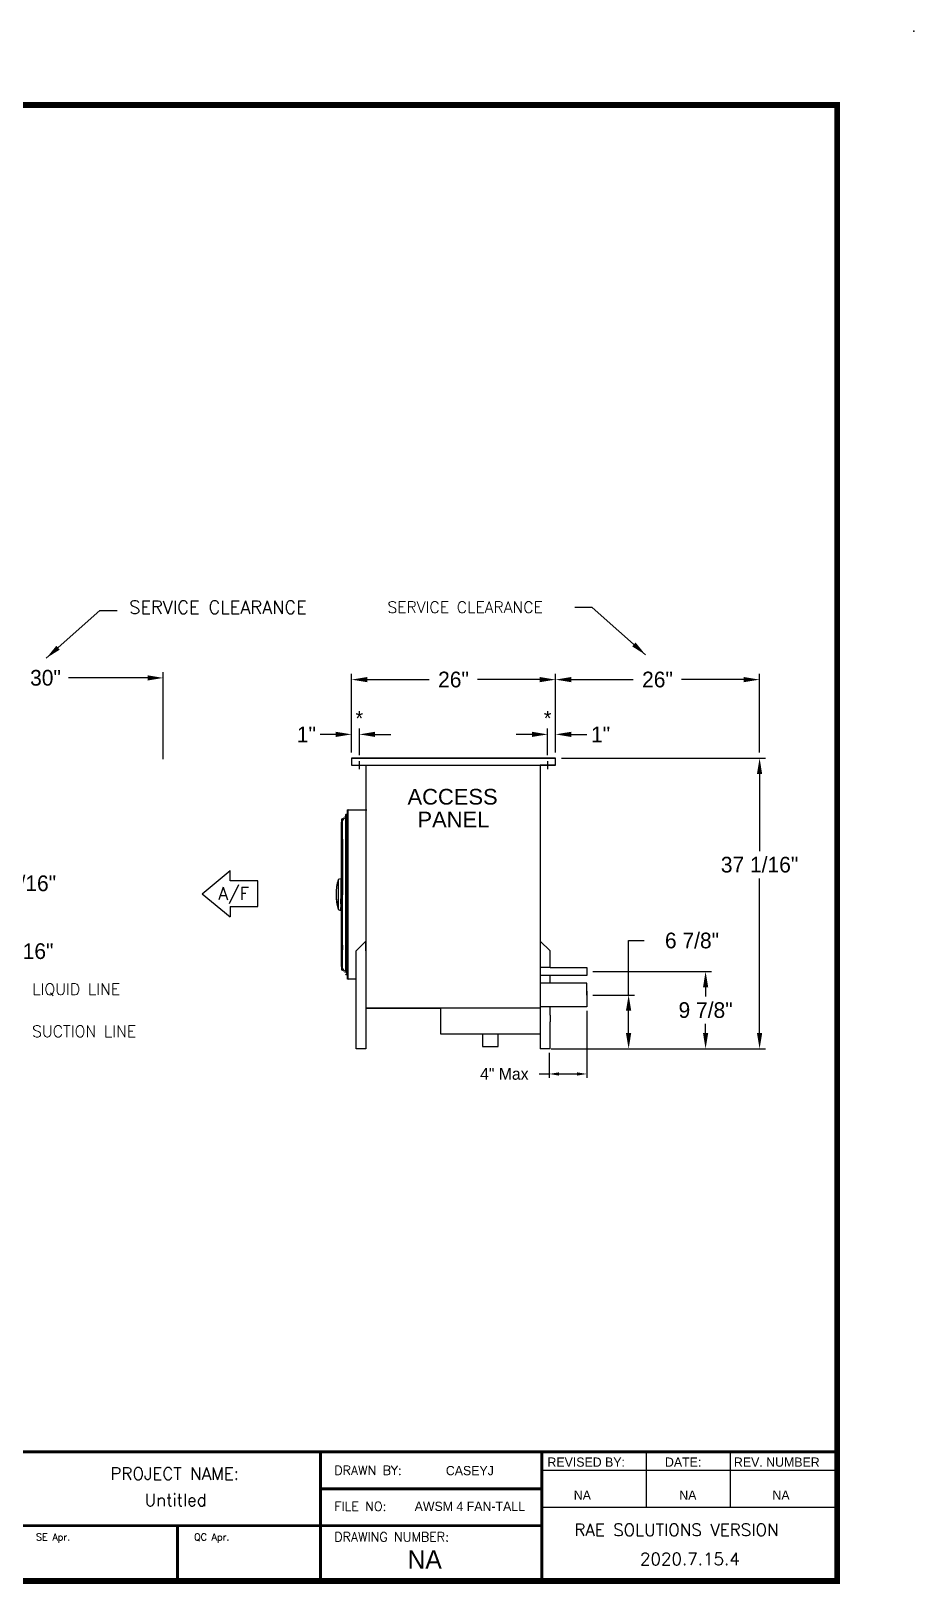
# Model space of a CAD drawing. Extents: x -24 to 296, y -58 to 147.
# Drawn here: x 183.2 to 295.7, y -50.8 to 147.2 of the extents above; entities that cross this region are included whole.
import ezdxf
from ezdxf.enums import TextEntityAlignment as Align

# ---------------------------------------------------------------- set-up
doc = ezdxf.new("R2010")
doc.units = 0
doc.header["$MEASUREMENT"] = 0
doc.layers.get('0').update_dxf_attribs({"linetype": 'CONTINUOUS'})
doc.layers.get('Defpoints').update_dxf_attribs({"linetype": 'CONTINUOUS'})
for name, color, linetype in [('0 Unit', 7, 'CONTINUOUS'), ('No HG', 7, 'CONTINUOUS'), ('RH01NO', 7, 'CONTINUOUS')]:
    doc.layers.add(name, color=color, linetype=linetype)
doc.styles.add('dimentions', font='arial.ttf')
doc.styles.add('SIMPLEX', font='SIMPLEX')
doc.dimstyles.get("Standard").update_dxf_attribs({"dimtxt": 2, "dimasz": 2, "dimexe": 0.75, "dimexo": 0.75, "dimgap": 0.75, "dimtad": 0, "dimtih": 1, "dimtoh": 1, "dimdec": 4, "dimzin": 0, "dimdsep": 46, "dimlunit": 5, "dimtxsty": 'STANDARD', "dimcen": 0.09, "dimadec": 0, "dimazin": 0, "dimtfac": 1, "dimtdec": 4, "dimtofl": 0, "dimtmove": 0, "dimatfit": 3, "dimfxl": 1, "dimfrac": 2, "dimtolj": 1, "dimtzin": 0, "dimarcsym": 0})

# ---------------------------------------------------------------- blocks, each defined once
blk = doc.blocks.new('*D15')
at = {"color": 0, "lineweight": -2}
for p, q in [((224.05, 55.21), (224.05, 65.23)), ((226.05, 64.48), (233.96, 64.48)), ((248.05, 64.48), (240.13, 64.48)), ((250.05, 55.21), (250.05, 65.23))]:
    blk.add_line(p, q, dxfattribs=at)
at = {"color": 0}
for points in [[(226.05, 64.81), (226.05, 64.15), (224.05, 64.48)], [(248.05, 64.81), (248.05, 64.15), (250.05, 64.48)]]:
    blk.add_solid(points, dxfattribs=at)
at = {"layer": 'Defpoints', "color": 0}
for p in [(250.05, 64.48), (224.05, 54.46), (250.05, 54.46)]:
    blk.add_point(p, dxfattribs=at)
at = {"color": 0, "insert": (237.05, 64.48), "char_height": 2, "attachment_point": 5}
blk.add_mtext('\\A1;26"', dxfattribs=at)
blk = doc.blocks.new('*D16')
at = {"color": 0, "lineweight": -2}
for p, q in [((222.05, 57.5), (220.05, 57.5)), ((224.05, 55.21), (224.05, 58.25)), ((225.05, 54.83), (225.05, 58.25)), ((227.05, 57.5), (229.05, 57.5))]:
    blk.add_line(p, q, dxfattribs=at)
at = {"color": 0}
for points in [[(222.05, 57.83), (222.05, 57.17), (224.05, 57.5)], [(227.05, 57.83), (227.05, 57.17), (225.05, 57.5)]]:
    blk.add_solid(points, dxfattribs=at)
at = {"layer": 'Defpoints', "color": 0}
for p in [(224.05, 57.5), (224.05, 54.46), (225.05, 54.08)]:
    blk.add_point(p, dxfattribs=at)
at = {"color": 0, "insert": (218.3, 57.5), "char_height": 2, "attachment_point": 5}
blk.add_mtext('\\A1;1"', dxfattribs=at)
blk = doc.blocks.new('*D17')
at = {"color": 0, "lineweight": -2}
for p, q in [((247.05, 57.5), (245.05, 57.5)), ((249.05, 54.83), (249.05, 58.25)), ((250.05, 55.21), (250.05, 58.25)), ((252.05, 57.5), (254.05, 57.5))]:
    blk.add_line(p, q, dxfattribs=at)
at = {"color": 0}
for points in [[(247.05, 57.83), (247.05, 57.17), (249.05, 57.5)], [(252.05, 57.83), (252.05, 57.17), (250.05, 57.5)]]:
    blk.add_solid(points, dxfattribs=at)
at = {"layer": 'Defpoints', "color": 0}
for p in [(250.05, 57.5), (249.05, 54.08), (250.05, 54.46)]:
    blk.add_point(p, dxfattribs=at)
at = {"color": 0, "insert": (255.8, 57.5), "char_height": 2, "attachment_point": 5}
blk.add_mtext('\\A1;1"', dxfattribs=at)
blk = doc.blocks.new('*D18')
at = {"color": 0, "lineweight": -2}
for p, q in [((250.05, 55.21), (250.05, 65.23)), ((252.05, 64.48), (259.96, 64.48)), ((274.05, 64.48), (266.13, 64.48)), ((276.05, 55.21), (276.05, 65.23))]:
    blk.add_line(p, q, dxfattribs=at)
at = {"color": 0}
for points in [[(252.05, 64.81), (252.05, 64.15), (250.05, 64.48)], [(274.05, 64.81), (274.05, 64.15), (276.05, 64.48)]]:
    blk.add_solid(points, dxfattribs=at)
at = {"layer": 'Defpoints', "color": 0}
for p in [(276.05, 64.48), (250.05, 54.46), (276.05, 54.46)]:
    blk.add_point(p, dxfattribs=at)
at = {"color": 0, "insert": (263.05, 64.48), "char_height": 2, "attachment_point": 5}
blk.add_mtext('\\A1;26"', dxfattribs=at)
blk = doc.blocks.new('*D23')
at = {"layer": '0 Unit', "color": 0, "lineweight": -2}
for p, q in [((170.05, 54.33), (170.05, 65.45)), ((200.05, 54.33), (200.05, 65.45)), ((172.05, 64.7), (182.13, 64.7)), ((198.05, 64.7), (187.97, 64.7))]:
    blk.add_line(p, q, dxfattribs=at)
at = {"layer": '0 Unit', "color": 0}
for points in [[(172.05, 65.03), (172.05, 64.36), (170.05, 64.7)], [(198.05, 65.03), (198.05, 64.36), (200.05, 64.7)]]:
    blk.add_solid(points, dxfattribs=at)
at = {"layer": 'Defpoints', "color": 0}
for p in [(200.05, 64.7), (170.05, 53.58), (200.05, 53.58)]:
    blk.add_point(p, dxfattribs=at)
at = {"layer": '0 Unit', "color": 0, "insert": (185.05, 64.7), "char_height": 2, "attachment_point": 5}
blk.add_mtext('\\A1;30"', dxfattribs=at)
blk = doc.blocks.new('*D28')
at = {"layer": 'Defpoints', "color": 0}
for p in [(170.05, 38.5), (165.11, 24.27), (170.05, 19.33)]:
    blk.add_point(p, dxfattribs=at)
at = {"layer": 'RH01NO', "color": 0, "lineweight": -2}
for p, q in [((163.11, 38.5), (161.11, 38.5)), ((165.11, 25.02), (165.11, 39.25)), ((170.05, 20.08), (170.05, 39.25)), ((172.05, 38.5), (174.05, 38.5))]:
    blk.add_line(p, q, dxfattribs=at)
at = {"layer": 'RH01NO', "color": 0}
for points in [[(163.11, 38.83), (163.11, 38.16), (165.11, 38.5)], [(172.05, 38.83), (172.05, 38.16), (170.05, 38.5)]]:
    blk.add_solid(points, dxfattribs=at)
at = {"layer": 'RH01NO', "color": 0, "insert": (181.47, 38.5), "char_height": 2, "attachment_point": 5}
blk.add_mtext('\\A1;4 15/16"', dxfattribs=at)
blk = doc.blocks.new('*D29')
at = {"color": 0, "lineweight": -2}
for p, q in [((250.8, 54.46), (276.81, 54.46)), ((276.06, 52.46), (276.06, 42.63)), ((276.06, 19.41), (276.06, 39.13)), ((249.48, 17.41), (276.81, 17.41))]:
    blk.add_line(p, q, dxfattribs=at)
at = {"color": 0}
for points in [[(275.73, 52.46), (276.39, 52.46), (276.06, 54.46)], [(275.73, 19.41), (276.39, 19.41), (276.06, 17.41)]]:
    blk.add_solid(points, dxfattribs=at)
at = {"layer": 'Defpoints', "color": 0}
for p in [(250.05, 54.46), (248.73, 17.41), (276.06, 17.41)]:
    blk.add_point(p, dxfattribs=at)
at = {"color": 0, "insert": (276.06, 40.88), "char_height": 2, "attachment_point": 5}
blk.add_mtext('\\A1;37 1/16"', dxfattribs=at)
blk = doc.blocks.new('*D30')
at = {"color": 0, "linetype": 'Continuous', "lineweight": -2}
for p, q in [((254.8, 27.27), (269.93, 27.27)), ((269.18, 25.27), (269.18, 24.09)), ((269.18, 19.41), (269.18, 20.59)), ((250.11, 17.41), (269.93, 17.41))]:
    blk.add_line(p, q, dxfattribs=at)
at = {"color": 0, "linetype": 'Continuous'}
for points in [[(268.85, 25.27), (269.51, 25.27), (269.18, 27.27)], [(268.85, 19.41), (269.51, 19.41), (269.18, 17.41)]]:
    blk.add_solid(points, dxfattribs=at)
at = {"layer": 'Defpoints', "color": 0, "linetype": 'Continuous'}
for p in [(254.05, 27.27), (269.18, 27.27), (249.36, 17.41)]:
    blk.add_point(p, dxfattribs=at)
at = {"color": 0, "linetype": 'Continuous', "insert": (269.18, 22.34), "char_height": 2, "attachment_point": 5}
blk.add_mtext('\\A1;9 7/8"', dxfattribs=at)
blk = doc.blocks.new('*D31')
at = {"layer": 'Defpoints', "color": 0, "linetype": 'Continuous'}
for p in [(170.05, 29.85), (167.38, 27.27), (170.05, 22.58)]:
    blk.add_point(p, dxfattribs=at)
at = {"layer": 'RH01NO', "color": 0, "linetype": 'Continuous', "lineweight": -2}
for p, q in [((165.38, 29.85), (163.38, 29.85)), ((167.38, 28.02), (167.38, 30.6)), ((170.05, 23.33), (170.05, 30.6)), ((172.05, 29.85), (174.05, 29.85))]:
    blk.add_line(p, q, dxfattribs=at)
at = {"layer": 'RH01NO', "color": 0, "linetype": 'Continuous'}
for points in [[(165.38, 30.19), (165.38, 29.52), (167.38, 29.85)], [(172.05, 30.19), (172.05, 29.52), (170.05, 29.85)]]:
    blk.add_solid(points, dxfattribs=at)
at = {"layer": 'RH01NO', "color": 0, "linetype": 'Continuous', "insert": (181.13, 29.85), "char_height": 2, "attachment_point": 5}
blk.add_mtext('\\A1;2 11/16"', dxfattribs=at)
blk = doc.blocks.new('*D32')
at = {"color": 0, "lineweight": -2}
for p, q in [((259.37, 24.27), (259.37, 31.21)), ((259.37, 31.21), (261.37, 31.21)), ((254.8, 24.27), (260.12, 24.27)), ((259.37, 19.41), (259.37, 22.27)), ((254.8, 17.41), (260.12, 17.41))]:
    blk.add_line(p, q, dxfattribs=at)
at = {"color": 0}
for points in [[(259.03, 22.27), (259.7, 22.27), (259.37, 24.27)], [(259.03, 19.41), (259.7, 19.41), (259.37, 17.41)]]:
    blk.add_solid(points, dxfattribs=at)
at = {"layer": 'Defpoints', "color": 0}
for p in [(254.05, 24.27), (254.05, 17.41), (259.37, 17.41)]:
    blk.add_point(p, dxfattribs=at)
at = {"color": 0, "insert": (267.45, 31.21), "char_height": 2, "attachment_point": 5}
blk.add_mtext('\\A1;6 7/8"', dxfattribs=at)

msp = doc.modelspace()

# ---------------------------------------------------------------- linework, layer by layer
at = {"lineweight": 30}
for p, q in [((224.04557, 54.45975), (227.29557, 54.45975)), ((224.04557, 54.45975), (250.04557, 54.45975)), ((224.04557, 54.45975), (224.04557, 53.58475)), ((250.04557, 54.45975), (224.04557, 54.45975)), ((224.04557, 53.58475), (250.04557, 53.58475)), ((250.04557, 53.58475), (250.04557, 54.45975)), ((205.03289, 37.18879), (208.57407, 40.13966)), ((208.57407, 38.81177), (208.57407, 40.13966)), ((212.11526, 38.81177), (208.57407, 38.81177)), ((212.11526, 35.56581), (212.11526, 38.81177)), ((205.03289, 37.18879), (208.57407, 34.23792)), ((208.57407, 35.56581), (208.57407, 34.23792)), ((208.57407, 35.56581), (212.11526, 35.56581))]:
    msp.add_line(p, q, dxfattribs=at)
for p, q in [((224.04557, 53.58475), (225.04557, 53.58475)), ((225.04557, 54.08475), (225.04557, 53.08475)), ((225.88932, 53.58475), (225.88932, 22.58475)), ((225.88932, 53.58475), (225.88932, 17.40775)), ((250.04557, 53.58475), (248.10807, 53.58475)), ((248.10807, 53.58475), (248.10807, 22.58475)), ((248.10807, 53.58475), (248.10807, 21.70975)), ((249.04557, 54.08475), (249.04557, 53.08475)), ((225.88932, 52.35532), (225.88932, 23.81417)), ((225.88932, 50.14725), (225.88932, 26.02225)), ((223.53494, 47.86165), (225.98307, 47.86165)), ((225.88932, 48.35532), (225.88932, 25.81417)), ((222.88188, 44.13724), (222.88188, 37.04633)), ((222.88188, 30.61197), (222.88188, 30.03316)), ((225.88932, 31.15775), (224.63932, 29.90775)), ((224.63932, 17.40775), (224.63932, 29.90775)), ((225.88932, 29.90775), (225.88932, 31.15775)), ((248.10807, 31.15775), (249.35807, 29.90775)), ((249.35807, 27.77225), (249.35807, 29.90775)), ((249.35807, 27.77225), (254.04557, 27.77225)), ((254.04557, 27.77225), (254.04557, 26.77225)), ((249.35807, 25.77225), (249.35807, 26.77225)), ((254.04557, 26.77225), (249.35807, 26.77225)), ((249.35807, 25.77225), (249.35807, 26.77225)), ((254.04557, 25.77225), (249.35807, 25.77225)), ((254.04557, 24.27225), (254.04557, 25.77225)), ((254.04557, 24.77225), (254.04557, 23.77225)), ((254.04557, 24.27225), (254.04557, 22.77225)), ((248.10807, 22.58475), (225.88932, 22.58475)), ((225.88932, 22.58475), (235.38932, 22.58475)), ((235.38932, 22.58475), (235.38932, 19.95975)), ((248.10807, 22.58475), (248.10807, 21.70975)), ((254.04557, 22.77225), (249.35807, 22.77225)), ((249.35807, 21.70975), (249.35807, 22.77225)), ((235.38932, 19.95975), (235.38932, 19.33475)), ((248.10807, 20.83475), (248.10807, 17.40775)), ((248.10807, 20.83475), (248.10807, 20.02225)), ((249.35807, 17.40775), (249.35807, 20.83475)), ((235.38932, 19.33475), (248.10807, 19.33475)), ((240.74163, 19.33475), (240.74163, 17.69562)), ((240.74163, 19.33475), (242.75575, 19.33475)), ((242.75575, 17.69562), (242.75575, 19.33475)), ((225.88932, 17.40775), (224.63932, 17.40775)), ((240.74163, 17.69562), (242.75575, 17.69562)), ((249.35807, 17.40775), (248.10807, 17.40775)), ((154.24427, -33.96435), (248.32127, -33.96435)), ((220.09817, -33.96435), (220.09817, -43.37205)), ((248.32127, -33.96435), (248.32127, -50.42783)), ((248.32127, -33.96435), (285.95207, -33.96435)), ((248.32127, -33.96435), (248.32127, -36.31628)), ((261.59899, -33.96435), (261.59899, -41.02013)), ((272.29215, -33.96435), (272.29215, -41.02013)), ((248.32127, -36.31628), (285.95207, -36.31628)), ((220.09817, -38.6682), (248.32127, -38.6682)), ((220.09817, -43.37205), (220.09817, -38.6682)), ((248.32127, -41.02013), (285.95207, -41.02013)), ((248.32127, -43.37205), (154.24427, -43.37205)), ((201.87076, -43.37205), (201.87076, -50.42783)), ((220.09817, -43.37205), (220.09817, -50.42783))]:
    msp.add_line(p, q)
at = {"color": 7, "linetype": 'Continuous', "lineweight": 25}
for p, q in [((223.6182, 26.29734), (223.6182, 47.87215)), ((222.73769, 46.27766), (222.73769, 27.89183)), ((222.77164, 46.65561), (222.77164, 27.51388)), ((222.88188, 44.13724), (222.88188, 46.65555)), ((223.06032, 46.82358), (222.93805, 46.73449)), ((223.00194, 46.64467), (223.06032, 46.6872)), ((223.28887, 46.9901), (223.17056, 46.90389)), ((223.17056, 46.76751), (223.28887, 46.85372)), ((223.28887, 47.22254), (223.28887, 27.31578)), ((223.37943, 47.2816), (223.37943, 47.26476)), ((223.39911, 27.23546), (223.39911, 47.22246)), ((223.39911, 46.93403), (223.41547, 46.94595)), ((223.48966, 47.09613), (223.48966, 47.2816)), ((222.67616, 39.10447), (222.33809, 39.01388)), ((222.33809, 39.01388), (222.33809, 35.72064)), ((222.73769, 39.10443), (222.67595, 39.10443)), ((222.08612, 37.08475), (222.08707, 36.99762)), ((222.08707, 37.17188), (222.08635, 37.12887)), ((222.33809, 35.72064), (222.33809, 35.15561)), ((222.67603, 36.52527), (222.73769, 36.51346)), ((222.7428, 36.46155), (222.67603, 36.52527)), ((222.67603, 35.90994), (222.67603, 35.65661)), ((222.7428, 35.87418), (222.67603, 35.90994)), ((222.67603, 35.65661), (222.67603, 35.44189)), ((222.88188, 30.61197), (222.88188, 37.04633)), ((222.33809, 35.15561), (222.67603, 35.06506)), ((222.67603, 35.1441), (222.67603, 35.44189)), ((222.67603, 35.44189), (222.73769, 35.43557)), ((222.7428, 35.38948), (222.67603, 35.44189)), ((222.67603, 35.1441), (222.67603, 35.06506)), ((222.7428, 35.09703), (222.67603, 35.1441)), ((222.67603, 35.06506), (222.73769, 35.06506)), ((222.88188, 27.51395), (222.88188, 30.03316)), ((222.93805, 27.435), (223.06032, 27.34592)), ((223.06032, 27.48229), (223.00194, 27.52483)), ((223.28887, 27.31578), (223.17056, 27.40198)), ((223.17056, 27.2656), (223.28887, 27.1794)), ((223.37943, 26.9048), (223.37943, 26.8879)), ((223.41547, 27.22354), (223.39911, 27.23546)), ((223.48966, 26.8879), (223.48966, 27.07336)), ((224.64152, 26.29734), (223.6182, 26.29734))]:
    msp.add_line(p, q, dxfattribs=at)
at = {"linetype": 'Continuous'}
for p, q in [((254.04557, 22.27225), (254.04557, 13.70791)), ((249.23307, 16.90775), (249.23307, 13.70791)), ((247.98307, 14.20791), (249.23307, 14.20791)), ((250.48307, 14.20791), (252.79557, 14.20791))]:
    msp.add_line(p, q, dxfattribs=at)
for points, const_width in [([(-15.09433, -50.42783), (285.95207, -50.42783), (285.95207, 137.72617), (-15.09433, 137.72617), (-15.09433, -50.42783)], 0.75262), ([(285.95207, -33.96435), (60.16727, -33.96435), (60.16727, -50.42783)], 0.37631), ([(220.09817, -33.96435), (220.09817, -50.42783)], 0.37631), ([(248.32127, -50.42783), (248.32127, -33.96435), (285.95207, -33.96435)], 0.37631), ([(248.32127, -38.6682), (220.09817, -38.6682), (220.09817, -50.42783)], 0.37631), ([(248.32127, -43.37205), (154.24427, -43.37205)], 0.37631), ([(201.87076, -43.37205), (201.87076, -50.42783)], 0.37631)]:
    msp.add_lwpolyline(points, dxfattribs=dict(const_width=const_width))
at = {"color": 7, "linetype": 'Continuous', "lineweight": 25}
for centre, radius, start, end in [((222.79281, 46.27766), 0.05512, 112.583264, 180), ((222.82676, 46.65561), 0.05512, 90, 180), ((223.10384, 46.51431), 0.27559, 126.0855525, 144.746046), ((223.10384, 46.51431), 0.22047, 126.0760116, 180), ((223.10384, 46.51431), 0.16535, 126.1005874, 179.9738408), ((223.34399, 47.22254), 0.05512, 49.8492094, 180), ((223.30069, 47.09613), 0.18898, 306.0644517, 0.0258082), ((222.82676, 27.51388), 0.05512, 180, 341.4314117), ((223.10384, 27.65518), 0.27559, 215.2334599, 233.8992617), ((223.10384, 27.65518), 0.22047, 180, 233.9239884), ((223.10384, 27.65518), 0.16535, 179.9798457, 233.9143658), ((223.34399, 26.94695), 0.05512, 180, 310.1448803), ((223.30069, 27.07336), 0.18898, 0.0258082, 53.9033127)]:
    msp.add_arc(centre, radius, start, end, dxfattribs=at)
at = {"color": 8, "linetype": 'Continuous', "lineweight": 25}
for centre, radius, start, end in [((223.30069, 47.09613), 0.13386, 317.3320745, 360), ((225.94437, 37.0927), 3.85848, 181.4121167, 200.8300161), ((223.30069, 27.07336), 0.13386, 0, 42.6679411)]:
    msp.add_arc(centre, radius, start, end, dxfattribs=at)
at = {"color": 7, "linetype": 'Continuous', "lineweight": 25}
for points, knots in [([(223.53494, 26.30784), (223.53494, 26.30674), (223.53494, 26.30322), (223.53494, 26.33913), (223.53494, 26.41286), (223.53494, 26.52526), (223.53494, 26.67186), (223.53494, 26.85137), (223.53494, 27.06248), (223.53494, 27.30598), (223.53494, 27.58388), (223.53494, 27.89755), (223.53494, 28.24675), (223.53494, 28.63119), (223.53494, 29.04985), (223.53494, 29.50126), (223.53494, 29.98316), (223.53494, 30.4934), (223.53494, 31.0294), (223.53494, 31.58819), (223.53494, 32.16653), (223.53494, 32.76113), (223.53494, 33.36866), (223.53494, 33.98504), (223.53494, 34.60664), (223.53494, 35.2299), (223.53494, 35.85213), (223.53494, 36.4703), (223.53494, 37.08474), (223.53494, 37.69918), (223.53494, 38.31735), (223.53494, 38.93958), (223.53494, 39.56285), (223.53494, 40.18445), (223.53494, 40.80082), (223.53494, 41.40834), (223.53494, 42.00294), (223.53494, 42.5813), (223.53494, 43.14009), (223.53494, 43.67609), (223.53494, 44.18632), (223.53494, 44.66822), (223.53494, 45.11964), (223.53494, 45.5383), (223.53494, 45.92274), (223.53494, 46.27194), (223.53494, 46.58561), (223.53494, 46.86351), (223.53494, 47.10701), (223.53494, 47.31812), (223.53494, 47.49763), (223.53494, 47.64423), (223.53494, 47.75664), (223.53494, 47.83036), (223.53494, 47.86627), (223.53494, 47.86275), (223.53494, 47.86165)], [0, 0, 0, 0, 0.008730944, 0.027931994, 0.046913054, 0.065695139, 0.084255241, 0.102571636, 0.120624033, 0.138676046, 0.156992247, 0.175552341, 0.19433462, 0.213316092, 0.232516745, 0.25184514, 0.27127316, 0.29077191, 0.310312039, 0.329851723, 0.349350237, 0.368778278, 0.388106921, 0.407307958, 0.426289027, 0.445071103, 0.463631204, 0.481947581, 0.500000002, 0.518052005, 0.536368209, 0.554928311, 0.573710576, 0.592692032, 0.611892681, 0.631221111, 0.650649107, 0.670147852, 0.689687977, 0.709227689, 0.728726227, 0.748154253, 0.767482868, 0.786683889, 0.805664969, 0.824447085, 0.843007141, 0.861323571, 0.879375974, 0.897427965, 0.915744176, 0.934304257, 0.953086565, 0.972068006, 0.991268674, 1, 1, 1, 1]), ([(223.60179, 26.29735), (223.60179, 26.33052), (223.60179, 26.39686), (223.60179, 26.54487), (223.60179, 26.72776), (223.60179, 26.94838), (223.60179, 27.20501), (223.60179, 27.49699), (223.60179, 27.82319), (223.60179, 28.18249), (223.60179, 28.57358), (223.60179, 28.99507), (223.60179, 29.44545), (223.60179, 29.92313), (223.60179, 30.42638), (223.60179, 30.95342), (223.60179, 31.50235), (223.60179, 32.07123), (223.6018, 32.65802), (223.6018, 33.26062), (223.6018, 33.87687), (223.6018, 34.50459), (223.6018, 35.14152), (223.6018, 35.78539), (223.6018, 36.4339), (223.6018, 37.08474), (223.6018, 37.73558), (223.6018, 38.38409), (223.6018, 39.02797), (223.6018, 39.6649), (223.60179, 40.29261), (223.6018, 40.90887), (223.6018, 41.51147), (223.6018, 42.09825), (223.6018, 42.66713), (223.6018, 43.21607), (223.6018, 43.74311), (223.6018, 44.24636), (223.6018, 44.72403), (223.6018, 45.17442), (223.6018, 45.59591), (223.6018, 45.987), (223.6018, 46.3463), (223.6018, 46.67251), (223.6018, 46.96448), (223.6018, 47.22111), (223.6018, 47.44174), (223.6018, 47.62463), (223.6018, 47.77264), (223.6018, 47.83897), (223.6018, 47.87214)], [0, 0, 0, 0, 0.020833341, 0.041666649, 0.062500025, 0.083333348, 0.10416665, 0.125000003, 0.145833305, 0.166666676, 0.187499975, 0.208333362, 0.229166682, 0.250000014, 0.270833324, 0.291666641, 0.312500008, 0.333333345, 0.354166645, 0.374999961, 0.395833341, 0.416666662, 0.437499982, 0.458333304, 0.479166654, 0.499999996, 0.5208333, 0.541666643, 0.562500002, 0.583333322, 0.604166643, 0.624999982, 0.645833333, 0.66666665, 0.687499987, 0.708333313, 0.729166645, 0.749999969, 0.77083333, 0.791666663, 0.812499992, 0.833333314, 0.85416669, 0.874999996, 0.895833345, 0.916666664, 0.937500004, 0.958333335, 0.979166683, 1, 1, 1, 1]), ([(223.6182, 47.87215), (223.61743, 47.87215), (223.61577, 47.87215), (223.61249, 47.87215), (223.60664, 47.87215), (223.60387, 47.87215), (223.6018, 47.87215)], [0, 0, 0, 0, 0.069369898, 0.150288314, 0.366562045, 1, 1, 1, 1]), ([(222.87896, 46.67313), (222.87894, 46.67325), (222.87799, 46.67903), (222.87147, 46.68869), (222.85943, 46.70126), (222.84375, 46.70931), (222.83197, 46.7103), (222.82676, 46.71073)], [0, 0, 0, 0, 0.005262454, 0.256426666, 0.484169872, 0.772242856, 1, 1, 1, 1]), ([(222.88176, 46.6551), (222.8818, 46.65568), (222.88208, 46.65955), (222.88104, 46.6654), (222.87976, 46.67109), (222.87884, 46.67369), (222.87898, 46.67325), (222.87902, 46.67314)], [0, 0, 0, 0, 0.04741373, 0.314362834, 0.601455032, 0.900691931, 1, 1, 1, 1]), ([(223.39599, 47.24075), (223.39439, 47.24448), (223.39119, 47.25193), (223.38505, 47.2595), (223.38088, 47.26357), (223.37893, 47.26519), (223.37948, 47.26471), (223.37951, 47.26469)], [0, 0, 0, 0, 0.247599308, 0.495477844, 0.735791645, 0.987351896, 1, 1, 1, 1]), ([(223.43454, 47.2816), (223.42732, 47.2816), (223.41288, 47.2816), (223.39466, 47.2816), (223.38192, 47.2816), (223.38026, 47.2816), (223.37943, 47.2816)], [0, 0, 0, 0, 0.250009436, 0.49999856, 0.750006603, 1, 1, 1, 1]), ([(223.39868, 47.22162), (223.39881, 47.22386), (223.39919, 47.23048), (223.39726, 47.23666), (223.39599, 47.24075)], [0, 0, 0, 0, 0.338983671, 1, 1, 1, 1]), ([(223.48966, 47.2816), (223.48883, 47.2816), (223.48717, 47.2816), (223.47443, 47.2816), (223.45621, 47.2816), (223.44177, 47.2816), (223.43454, 47.2816)], [0, 0, 0, 0, 0.2499958, 0.499998669, 0.750001539, 1, 1, 1, 1]), ([(223.6018, 46.63311), (223.59598, 46.6424), (223.57093, 46.68236), (223.54308, 46.76853), (223.53778, 46.84628), (223.53494, 46.8879)], [0, 0, 0, 0, 0.123381451, 0.530690224, 1, 1, 1, 1]), ([(222.33809, 39.01374), (222.30922, 38.89915), (222.25521, 38.68475), (222.19698, 38.38152), (222.15652, 38.12205), (222.13022, 37.90734), (222.11461, 37.74574), (222.10503, 37.6233), (222.09809, 37.51657), (222.092, 37.39461), (222.0871, 37.24781), (222.08646, 37.1418), (222.08612, 37.08475)], [0, 0, 0, 0, 0.181669501, 0.339925915, 0.474540189, 0.585393301, 0.672445097, 0.724144689, 0.774206209, 0.836930359, 0.912235419, 1, 1, 1, 1]), ([(222.67603, 39.10273), (222.67603, 39.10066), (222.67603, 39.09627), (222.67603, 39.04571), (222.67603, 38.96181), (222.67603, 38.84375), (222.67603, 38.69474), (222.67603, 38.51711), (222.67603, 38.3141), (222.67603, 38.08929), (222.67603, 37.84666), (222.67603, 37.59054), (222.67603, 37.3254), (222.67603, 37.05618), (222.67603, 36.78675), (222.67603, 36.61243), (222.67603, 36.52527)], [0, 0, 0, 0, 0.064332586, 0.13630709, 0.208281259, 0.280255659, 0.352230296, 0.424204672, 0.496179049, 0.568153685, 0.640128086, 0.712102254, 0.784076759, 0.856051362, 0.928025764, 1, 1, 1, 1]), ([(222.08612, 37.08475), (222.08636, 37.03626), (222.0868, 36.94854), (222.09023, 36.82487), (222.09548, 36.69897), (222.10455, 36.54633), (222.12082, 36.35012), (222.14776, 36.1103), (222.18975, 35.8283), (222.2506, 35.5042), (222.30773, 35.27666), (222.33809, 35.15575)], [0, 0, 0, 0, 0.074544589, 0.134860367, 0.19044633, 0.268286265, 0.370011836, 0.493176373, 0.639338267, 0.808364802, 1, 1, 1, 1]), ([(222.67603, 35.90994), (222.67603, 35.97351), (222.67603, 36.10064), (222.67603, 36.30751), (222.67603, 36.45268), (222.67603, 36.52527)], [0, 0, 0, 0, 0.333333944, 0.666665993, 1, 1, 1, 1]), ([(222.87901, 27.49633), (222.87897, 27.49622), (222.87876, 27.49558), (222.87984, 27.49892), (222.8817, 27.50564), (222.88167, 27.51252), (222.88165, 27.51522)], [0, 0, 0, 0, 0.074882812, 0.428426322, 0.775207795, 1, 1, 1, 1]), ([(223.37943, 26.8879), (223.38026, 26.8879), (223.38192, 26.8879), (223.39466, 26.8879), (223.41288, 26.8879), (223.42732, 26.8879), (223.43454, 26.8879)], [0, 0, 0, 0, 0.249993397, 0.50000144, 0.749990564, 1, 1, 1, 1]), ([(223.37951, 26.90481), (223.3798, 26.90504), (223.38039, 26.90551), (223.38536, 26.91021), (223.3915, 26.91829), (223.39654, 26.9292), (223.39925, 26.93973), (223.39881, 26.94627), (223.39866, 26.94848)], [0, 0, 0, 0, 0.182639541, 0.375120909, 0.557293303, 0.730739614, 0.909196802, 1, 1, 1, 1]), ([(223.48966, 26.8879), (223.48883, 26.8879), (223.48717, 26.8879), (223.47443, 26.8879), (223.45621, 26.8879), (223.44177, 26.8879), (223.43454, 26.8879)], [0, 0, 0, 0, 0.2499958, 0.499998669, 0.750001539, 1, 1, 1, 1]), ([(223.53494, 27.2816), (223.53778, 27.32322), (223.54308, 27.40096), (223.57093, 27.48714), (223.59597, 27.52709), (223.60179, 27.53638)], [0, 0, 0, 0, 0.469322584, 0.8766352, 1, 1, 1, 1]), ([(223.60179, 26.29734), (223.60387, 26.29734), (223.60665, 26.29734), (223.6125, 26.29734), (223.61578, 26.29734), (223.61744, 26.29734), (223.6182, 26.29734)], [0, 0, 0, 0, 0.633463255, 0.850525728, 0.931193005, 1, 1, 1, 1])]:
    msp.add_open_spline(points, degree=3, knots=knots, dxfattribs=at)
at = {"color": 8, "linetype": 'Continuous', "lineweight": 25}
for points, knots in [([(222.88336, 46.51431), (222.89059, 46.51431), (222.90503, 46.51431), (222.92325, 46.51431), (222.93599, 46.51431), (222.93765, 46.51431), (222.93848, 46.51431)], [0, 0, 0, 0, 0.249998461, 0.500001331, 0.7500042, 1, 1, 1, 1]), ([(222.94155, 46.73705), (222.94204, 46.73638), (222.94302, 46.73504), (222.95052, 46.72474), (222.96125, 46.71001), (222.96976, 46.69834), (222.97401, 46.6925)], [0, 0, 0, 0, 0.249996878, 0.500001723, 0.749995382, 1, 1, 1, 1]), ([(222.97401, 46.6925), (222.97826, 46.68667), (222.98677, 46.67499), (222.99749, 46.66027), (223.005, 46.64997), (223.00597, 46.64863), (223.00646, 46.64796)], [0, 0, 0, 0, 0.2500024, 0.499998837, 0.750002636, 1, 1, 1, 1]), ([(223.39911, 47.09613), (223.4037, 47.09613), (223.41401, 47.09613), (223.42722, 47.09613), (223.43454, 47.09613)], [0, 0, 0, 0, 0.445089655, 1, 1, 1, 1]), ([(223.41196, 46.9434), (223.41144, 46.94412), (223.41039, 46.94556), (223.40502, 46.95292), (223.40026, 46.95946), (223.39911, 46.96104)], [0, 0, 0, 0, 0.431430838, 0.862875485, 1, 1, 1, 1]), ([(223.43454, 47.09613), (223.44177, 47.09613), (223.45621, 47.09613), (223.47443, 47.09613), (223.48717, 47.09613), (223.48883, 47.09613), (223.48966, 47.09613)], [0, 0, 0, 0, 0.249998461, 0.500001331, 0.7500042, 1, 1, 1, 1]), ([(222.93848, 27.65518), (222.93765, 27.65518), (222.93599, 27.65518), (222.92325, 27.65518), (222.90503, 27.65518), (222.89059, 27.65518), (222.88336, 27.65518)], [0, 0, 0, 0, 0.2499958, 0.499998669, 0.750001539, 1, 1, 1, 1]), ([(222.97401, 27.47699), (222.96976, 27.47115), (222.96125, 27.45948), (222.95052, 27.44476), (222.94302, 27.43445), (222.94204, 27.43312), (222.94155, 27.43245)], [0, 0, 0, 0, 0.250017913, 0.500006357, 0.750009809, 1, 1, 1, 1]), ([(223.00646, 27.52154), (223.00597, 27.52087), (223.005, 27.51953), (222.99749, 27.50923), (222.98677, 27.4945), (222.97826, 27.48283), (222.97401, 27.47699)], [0, 0, 0, 0, 0.249998823, 0.500006606, 0.749999381, 1, 1, 1, 1]), ([(223.39911, 27.20846), (223.40026, 27.21003), (223.40502, 27.21657), (223.41039, 27.22393), (223.41144, 27.22538), (223.41196, 27.2261)], [0, 0, 0, 0, 0.137113425, 0.568565796, 1, 1, 1, 1]), ([(223.43454, 27.07336), (223.42722, 27.07336), (223.41401, 27.07336), (223.4037, 27.07336), (223.39911, 27.07336)], [0, 0, 0, 0, 0.554910345, 1, 1, 1, 1]), ([(223.48966, 27.07336), (223.48883, 27.07336), (223.48717, 27.07336), (223.47443, 27.07336), (223.45621, 27.07336), (223.44177, 27.07336), (223.43454, 27.07336)], [0, 0, 0, 0, 0.2499958, 0.499998669, 0.750001539, 1, 1, 1, 1])]:
    msp.add_open_spline(points, degree=3, knots=knots, dxfattribs=at)
for p in [(295.73312, 147.15915), (248.32127, -50.42783)]:
    msp.add_point(p)
at = {"linetype": 'Continuous'}
for points in [[(250.48307, 14.41625), (250.48307, 13.99958), (249.23307, 14.20791)], [(252.79557, 14.41625), (252.79557, 13.99958), (254.04557, 14.20791)]]:
    msp.add_solid(points, dxfattribs=at)
at = {"layer": 'No HG'}
for p, q in [((248.10807, 21.70975), (248.10807, 20.83475)), ((249.35807, 21.70975), (249.35807, 20.83475))]:
    msp.add_line(p, q, dxfattribs=at)
at = {"layer": 'RH01NO'}
for p, q in [((249.35807, 27.77225), (248.10807, 27.77225)), ((249.35807, 26.77225), (248.10807, 26.77225)), ((249.35807, 25.77225), (248.10807, 25.77225)), ((249.35807, 22.77225), (248.10807, 22.77225))]:
    msp.add_line(p, q, dxfattribs=at)

# ---------------------------------------------------------------- texts
for s, height, p in [('*', 1.87063, (225.04823, 58.61459)), ('*', 1.87063, (249.04823, 58.62943)), ('CASEYJ', 1.175963, (239.13437, -36.943)), ('NA', 1.175963, (253.47456, -40.07678)), ('NA', 1.175963, (266.91848, -40.07678)), ('NA', 1.175963, (278.79395, -40.07678)), ('AWSM 4 FAN-TALL', 1.1759625, (239.13437, -41.49281)), ('NA', 2.351925, (233.37523, -48.85419))]:
    msp.add_text(s, height=height).set_placement(p, align=Align.CENTER)
at = {"lineweight": 30}
for s, height, style, p in [('ACCESS', 2, 'dimentions', (231.18919, 48.55014)), ('PANEL', 2, 'dimentions', (232.45402, 45.64346)), ('A/F', 1.577, 'SIMPLEX', (207.08553, 36.42615)), ('SE Apr.', 0.881972, 'SIMPLEX', (183.84903, -45.27294)), ('QC Apr.', 0.881972, 'SIMPLEX', (203.99263, -45.27294))]:
    msp.add_text(s, height=height, dxfattribs=dict(at, style=style)).set_placement(p)
for s, height, p in [('REVISED BY:', 1.1759625, (249.02715, -35.86014)), ('DATE:', 1.175963, (264.00221, -35.86014)), ('REV. NUMBER', 1.1759625, (272.79623, -35.86014))]:
    msp.add_text(s, height=height).set_placement(p)
at = {"style": 'SIMPLEX'}
for s, height, p in [('PROJECT NAME:', 1.5616782, (201.51898, -37.53133)), ('Untitled', 1.561678, (201.63773, -40.87397)), ('2020.7.15.4', 1.5616782, (267.17549, -48.39279))]:
    msp.add_text(s, height=height, dxfattribs=at).set_placement(p, align=Align.CENTER)
for s, height, p in [('DRAWN BY:', 1.175963, (221.86212, -36.90426)), ('FILE NO:', 1.175963, (221.86212, -41.49442)), ('RAE SOLUTIONS VERSION', 1.5616782, (252.44408, -44.68209)), ('DRAWING NUMBER:', 1.1759625, (221.86212, -45.39317))]:
    msp.add_text(s, height=height, dxfattribs=at).set_placement(p)
at = {"insert": (228.63635, 74.4354), "char_height": 1.4525, "width": 34.6701003, "attachment_point": 1, "style": 'SIMPLEX'}
msp.add_mtext('SERVICE CLEARANCE', dxfattribs=at)
at = {"linetype": 'Continuous', "insert": (243.52958, 14.20791), "char_height": 1.5, "attachment_point": 5}
msp.add_mtext('4" Max', dxfattribs=at)
at = {"layer": '0 Unit', "insert": (195.72654, 74.54072), "char_height": 1.66, "width": 34.6701003, "attachment_point": 1, "style": 'SIMPLEX'}
msp.add_mtext('SERVICE CLEARANCE', dxfattribs=at)
at = {"layer": 'RH01NO', "style": 'SIMPLEX'}
for s, p in [('LIQUID LINE', (183.36831, 24.28716)), ('SUCTION LINE', (183.35344, 18.91681))]:
    msp.add_text(s, height=1.4525, dxfattribs=at).set_placement(p)

# ---------------------------------------------------------------- dimensions: what is measured, and where the dimension line sits
for base, p1, p2, picture, middle in [((250.04557, 64.47835), (224.04557, 54.45975), (250.04557, 54.45975), '*D15', (237.04557, 64.47835)), ((276.04557, 64.47835), (250.04557, 54.45975), (276.04557, 54.45975), '*D18', (263.04557, 64.47835)), ((224.04557, 57.49933), (225.04557, 54.08475), (224.04557, 54.45975), '*D16', (218.29557, 57.49933)), ((250.04557, 57.49933), (249.04557, 54.08475), (250.04557, 54.45975), '*D17', (255.79557, 57.49933))]:
    dim = msp.add_linear_dim(base=base, p1=p1, p2=p2, dimstyle='Standard', override={"dimpost": '"'})
    dim.commit()
    dim.dimension.update_dxf_attribs({"geometry": picture, "text_midpoint": middle})
for base, p1, p2, picture, middle in [((276.0591, 17.40775), (250.04557, 54.45975), (248.73307, 17.40775), '*D29', (276.0591, 40.88231)), ((259.36773, 17.40775), (254.04557, 24.27225), (254.04557, 17.40775), '*D32', (267.45106, 31.20649))]:
    dim = msp.add_linear_dim(base=base, p1=p1, p2=p2, angle=90, dimstyle='Standard', override={"dimpost": '"'})
    dim.commit()
    dim.dimension.update_dxf_attribs({"geometry": picture, "text_midpoint": middle, "dimtype": 160})
at = {"linetype": 'Continuous'}
dim = msp.add_linear_dim(base=(269.17887, 27.27225), p1=(249.35807, 17.40775), p2=(254.04557, 27.27225), angle=90, dimstyle='Standard', override={"dimpost": '"'}, dxfattribs=at)
dim.commit()
dim.dimension.update_dxf_attribs({"geometry": '*D30', "text_midpoint": (269.17887, 22.34), "dimtype": 160})
at = {"layer": '0 Unit'}
dim = msp.add_linear_dim(base=(200.05084, 64.69804), p1=(170.05084, 53.58475), p2=(200.05084, 53.58475), dimstyle='Standard', override={"dimpost": '"'}, dxfattribs=at)
dim.commit()
dim.dimension.update_dxf_attribs({"geometry": '*D23', "text_midpoint": (185.05084, 64.69804)})
at = {"layer": 'RH01NO'}
dim = msp.add_linear_dim(base=(170.05084, 38.49828), p1=(165.11334, 24.27225), p2=(170.05084, 19.33475), dimstyle='Standard', override={"dimpost": '"'}, dxfattribs=at)
dim.commit()
dim.dimension.update_dxf_attribs({"geometry": '*D28', "text_midpoint": (181.4675, 38.49828), "dimtype": 160})
at = {"layer": 'RH01NO', "linetype": 'Continuous'}
dim = msp.add_linear_dim(base=(170.05084, 29.85196), p1=(167.38084, 27.27225), p2=(170.05084, 22.58475), dimstyle='Standard', override={"dimpost": '"'}, dxfattribs=at)
dim.commit()
dim.dimension.update_dxf_attribs({"geometry": '*D31', "text_midpoint": (181.13417, 29.85196)})

# ---------------------------------------------------------------- leaders
msp.add_leader([(261.53915, 67.63181), (254.71115, 73.69471), (252.51945, 73.69471)], dimstyle='Standard', override={"dimgap": 0.09, "dimtad": 0})
at = {"layer": '0 Unit'}
msp.add_leader([(185.15132, 67.21949), (191.97931, 73.28239), (194.17101, 73.28239)], dimstyle='Standard', override={"dimgap": 0.09, "dimtad": 0}, dxfattribs=at)

doc.saveas('drawing.dxf')
